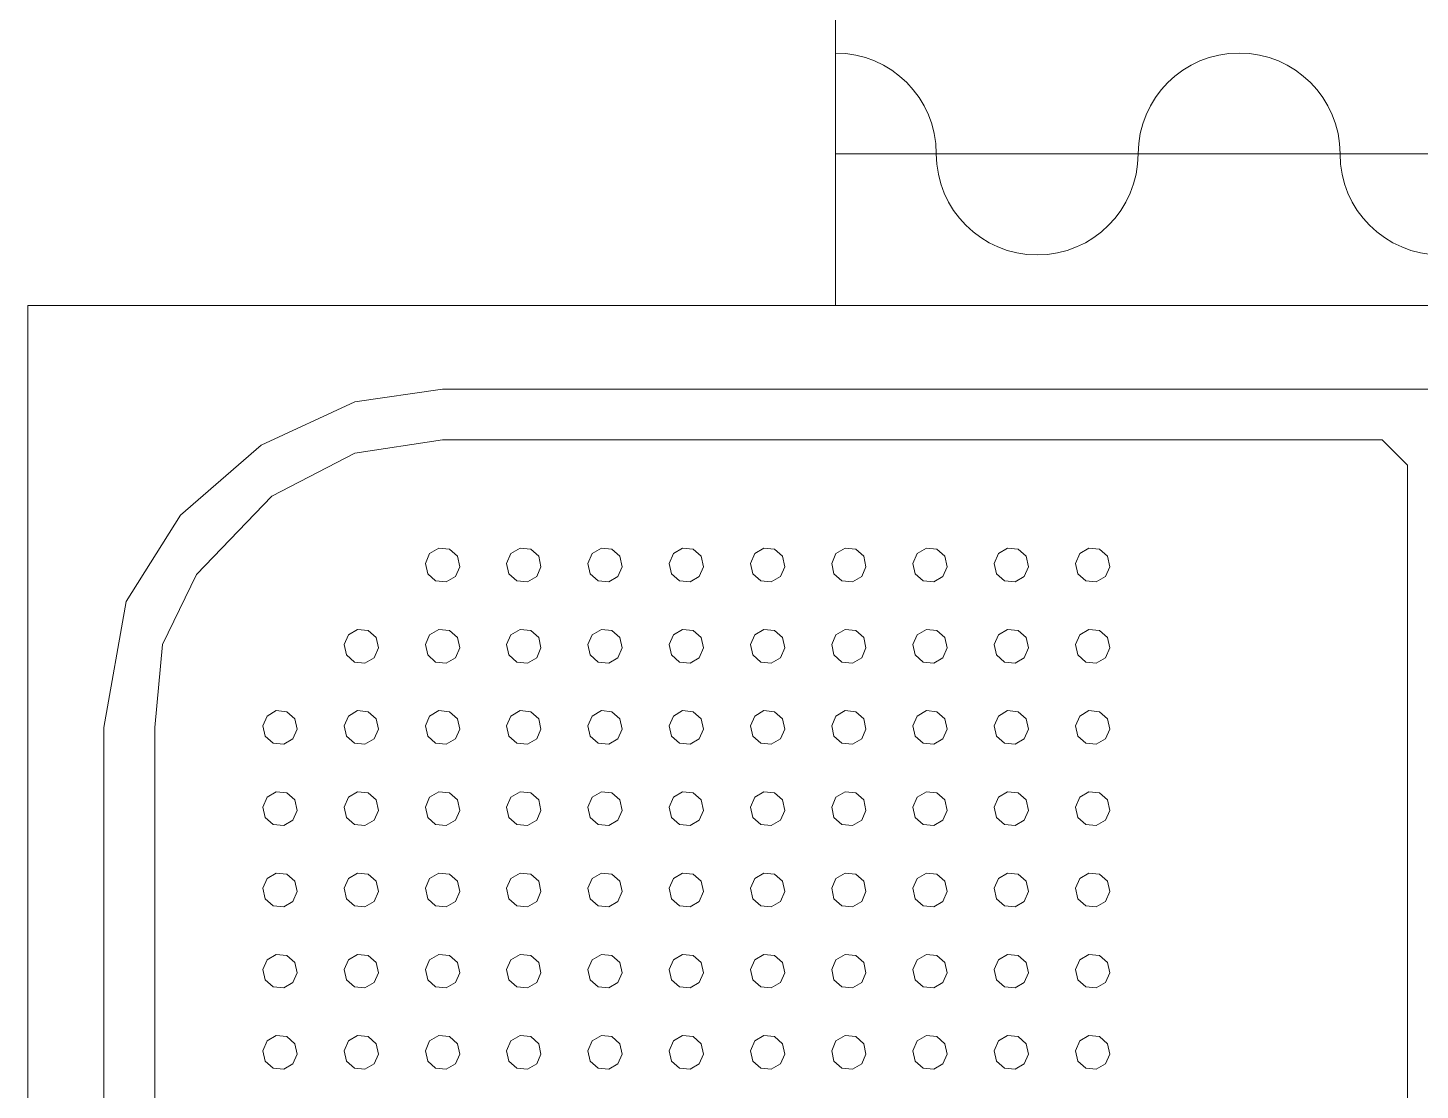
# Model space of a CAD drawing. Header units: millimetres. Extents: x -32 to 1412, y -324 to 2887.
# Drawn here: x 1035.191 to 1035.881, y 2053.57 to 2054.097 of the extents above; entities that cross this region are included whole.
import ezdxf

# ---------------------------------------------------------------- set-up
doc = ezdxf.new("R2010")
doc.units = ezdxf.units.MM
doc.header["$LTSCALE"] = 0.5
doc.layers.add('arquitetura', color=252, linetype='CONTINUOUS', lineweight=5)

msp = doc.modelspace()

# ---------------------------------------------------------------- linework, layer by layer
at = {"layer": 'arquitetura', "color": 252}
for p, q in [((1035.59123, 2054.10913), (1035.59123, 2053.95913)), ((1035.59123, 2054.03413), (1036.19123, 2054.03413)), ((1035.19123, 2053.95913), (1035.19123, 2053.20913)), ((1035.19123, 2053.95913), (1035.59123, 2053.95913)), ((1035.94123, 2053.95913), (1035.19123, 2053.95913)), ((1035.19123, 2053.95913), (1035.19123, 2053.20913)), ((1035.39666, 2053.91767), (1035.35323, 2053.9113)), ((1035.8872, 2053.91767), (1035.39666, 2053.91767)), ((1035.35323, 2053.9113), (1035.30687, 2053.88992)), ((1035.39666, 2053.89251), (1035.35323, 2053.88589)), ((1035.86204, 2053.89251), (1035.39666, 2053.89251)), ((1035.87462, 2053.87994), (1035.86204, 2053.89251)), ((1035.30687, 2053.88992), (1035.26692, 2053.85516)), ((1035.35323, 2053.88589), (1035.31212, 2053.86451)), ((1035.87462, 2053.54225), (1035.87462, 2053.87994)), ((1035.31212, 2053.86451), (1035.27473, 2053.82571)), ((1035.26692, 2053.85516), (1035.2399, 2053.81242)), ((1035.39482, 2053.8388), (1035.39027, 2053.83613)), ((1035.40007, 2053.83829), (1035.39482, 2053.8388)), ((1035.40402, 2053.83479), (1035.40007, 2053.83829)), ((1035.43507, 2053.8388), (1035.43052, 2053.83613)), ((1035.44032, 2053.83829), (1035.43507, 2053.8388)), ((1035.44427, 2053.83479), (1035.44032, 2053.83829)), ((1035.47532, 2053.8388), (1035.47077, 2053.83613)), ((1035.48057, 2053.83829), (1035.47532, 2053.8388)), ((1035.48452, 2053.83479), (1035.48057, 2053.83829)), ((1035.51557, 2053.8388), (1035.51102, 2053.83613)), ((1035.52082, 2053.83829), (1035.51557, 2053.8388)), ((1035.52476, 2053.83479), (1035.52082, 2053.83829)), ((1035.55582, 2053.8388), (1035.55127, 2053.83613)), ((1035.56107, 2053.83829), (1035.55582, 2053.8388)), ((1035.56501, 2053.83479), (1035.56107, 2053.83829)), ((1035.59607, 2053.8388), (1035.59152, 2053.83613)), ((1035.60132, 2053.83829), (1035.59607, 2053.8388)), ((1035.60526, 2053.83479), (1035.60132, 2053.83829)), ((1035.63631, 2053.8388), (1035.63177, 2053.83613)), ((1035.64157, 2053.83829), (1035.63631, 2053.8388)), ((1035.64551, 2053.83479), (1035.64157, 2053.83829)), ((1035.67656, 2053.8388), (1035.67202, 2053.83613)), ((1035.68181, 2053.83829), (1035.67656, 2053.8388)), ((1035.68576, 2053.83479), (1035.68181, 2053.83829)), ((1035.71681, 2053.8388), (1035.71226, 2053.83613)), ((1035.72206, 2053.83829), (1035.71681, 2053.8388)), ((1035.72601, 2053.83479), (1035.72206, 2053.83829)), ((1035.39027, 2053.83613), (1035.38816, 2053.83129)), ((1035.38816, 2053.83129), (1035.3893, 2053.82614)), ((1035.40515, 2053.82964), (1035.40402, 2053.83479)), ((1035.43052, 2053.83613), (1035.42841, 2053.83129)), ((1035.42841, 2053.83129), (1035.42955, 2053.82614)), ((1035.4454, 2053.82964), (1035.44427, 2053.83479)), ((1035.47077, 2053.83613), (1035.46866, 2053.83129)), ((1035.46866, 2053.83129), (1035.46979, 2053.82614)), ((1035.48565, 2053.82964), (1035.48452, 2053.83479)), ((1035.51102, 2053.83613), (1035.50891, 2053.83129)), ((1035.50891, 2053.83129), (1035.51004, 2053.82614)), ((1035.5259, 2053.82964), (1035.52476, 2053.83479)), ((1035.55127, 2053.83613), (1035.54916, 2053.83129)), ((1035.54916, 2053.83129), (1035.55029, 2053.82614)), ((1035.56615, 2053.82964), (1035.56501, 2053.83479)), ((1035.59152, 2053.83613), (1035.58941, 2053.83129)), ((1035.58941, 2053.83129), (1035.59054, 2053.82614)), ((1035.6064, 2053.82964), (1035.60526, 2053.83479)), ((1035.63177, 2053.83613), (1035.62966, 2053.83129)), ((1035.62966, 2053.83129), (1035.63079, 2053.82614)), ((1035.64665, 2053.82964), (1035.64551, 2053.83479)), ((1035.67202, 2053.83613), (1035.66991, 2053.83129)), ((1035.66991, 2053.83129), (1035.67104, 2053.82614)), ((1035.6869, 2053.82964), (1035.68576, 2053.83479)), ((1035.71226, 2053.83613), (1035.71016, 2053.83129)), ((1035.71016, 2053.83129), (1035.71129, 2053.82614)), ((1035.72715, 2053.82964), (1035.72601, 2053.83479)), ((1035.27473, 2053.82571), (1035.25795, 2053.79104)), ((1035.3893, 2053.82614), (1035.39324, 2053.82264)), ((1035.39849, 2053.82213), (1035.40304, 2053.8248)), ((1035.40304, 2053.8248), (1035.40515, 2053.82964)), ((1035.42955, 2053.82614), (1035.43349, 2053.82264)), ((1035.43874, 2053.82213), (1035.44329, 2053.8248)), ((1035.44329, 2053.8248), (1035.4454, 2053.82964)), ((1035.46979, 2053.82614), (1035.47374, 2053.82264)), ((1035.47899, 2053.82213), (1035.48354, 2053.8248)), ((1035.48354, 2053.8248), (1035.48565, 2053.82964)), ((1035.51004, 2053.82614), (1035.51399, 2053.82264)), ((1035.51924, 2053.82213), (1035.52379, 2053.8248)), ((1035.52379, 2053.8248), (1035.5259, 2053.82964)), ((1035.55029, 2053.82614), (1035.55424, 2053.82264)), ((1035.55949, 2053.82213), (1035.56404, 2053.8248)), ((1035.56404, 2053.8248), (1035.56615, 2053.82964)), ((1035.59054, 2053.82614), (1035.59449, 2053.82264)), ((1035.59974, 2053.82213), (1035.60429, 2053.8248)), ((1035.60429, 2053.8248), (1035.6064, 2053.82964)), ((1035.63079, 2053.82614), (1035.63474, 2053.82264)), ((1035.63999, 2053.82213), (1035.64454, 2053.8248)), ((1035.64454, 2053.8248), (1035.64665, 2053.82964)), ((1035.67104, 2053.82614), (1035.67499, 2053.82264)), ((1035.68024, 2053.82213), (1035.68479, 2053.8248)), ((1035.68479, 2053.8248), (1035.6869, 2053.82964)), ((1035.71129, 2053.82614), (1035.71524, 2053.82264)), ((1035.72049, 2053.82213), (1035.72504, 2053.8248)), ((1035.72504, 2053.8248), (1035.72715, 2053.82964)), ((1035.39324, 2053.82264), (1035.39849, 2053.82213)), ((1035.43349, 2053.82264), (1035.43874, 2053.82213)), ((1035.47374, 2053.82264), (1035.47899, 2053.82213)), ((1035.51399, 2053.82264), (1035.51924, 2053.82213)), ((1035.55424, 2053.82264), (1035.55949, 2053.82213)), ((1035.59449, 2053.82264), (1035.59974, 2053.82213)), ((1035.63474, 2053.82264), (1035.63999, 2053.82213)), ((1035.67499, 2053.82264), (1035.68024, 2053.82213)), ((1035.71524, 2053.82264), (1035.72049, 2053.82213)), ((1035.2399, 2053.81242), (1035.22895, 2053.74996)), ((1035.35002, 2053.79588), (1035.34791, 2053.79104)), ((1035.35457, 2053.79855), (1035.35002, 2053.79588)), ((1035.35982, 2053.79804), (1035.35457, 2053.79855)), ((1035.36377, 2053.79454), (1035.35982, 2053.79804)), ((1035.39027, 2053.79588), (1035.38816, 2053.79104)), ((1035.39482, 2053.79855), (1035.39027, 2053.79588)), ((1035.40007, 2053.79804), (1035.39482, 2053.79855)), ((1035.40402, 2053.79454), (1035.40007, 2053.79804)), ((1035.43052, 2053.79588), (1035.42841, 2053.79104)), ((1035.43507, 2053.79855), (1035.43052, 2053.79588)), ((1035.44032, 2053.79804), (1035.43507, 2053.79855)), ((1035.44427, 2053.79454), (1035.44032, 2053.79804)), ((1035.47077, 2053.79588), (1035.46866, 2053.79104)), ((1035.47532, 2053.79855), (1035.47077, 2053.79588)), ((1035.48057, 2053.79804), (1035.47532, 2053.79855)), ((1035.48452, 2053.79454), (1035.48057, 2053.79804)), ((1035.51102, 2053.79588), (1035.50891, 2053.79104)), ((1035.51557, 2053.79855), (1035.51102, 2053.79588)), ((1035.52082, 2053.79804), (1035.51557, 2053.79855)), ((1035.52476, 2053.79454), (1035.52082, 2053.79804)), ((1035.55127, 2053.79588), (1035.54916, 2053.79104)), ((1035.55582, 2053.79855), (1035.55127, 2053.79588)), ((1035.56107, 2053.79804), (1035.55582, 2053.79855)), ((1035.56501, 2053.79454), (1035.56107, 2053.79804)), ((1035.59152, 2053.79588), (1035.58941, 2053.79104)), ((1035.59607, 2053.79855), (1035.59152, 2053.79588)), ((1035.60132, 2053.79804), (1035.59607, 2053.79855)), ((1035.60526, 2053.79454), (1035.60132, 2053.79804)), ((1035.63177, 2053.79588), (1035.62966, 2053.79104)), ((1035.63631, 2053.79855), (1035.63177, 2053.79588)), ((1035.64157, 2053.79804), (1035.63631, 2053.79855)), ((1035.64551, 2053.79454), (1035.64157, 2053.79804)), ((1035.67202, 2053.79588), (1035.66991, 2053.79104)), ((1035.67656, 2053.79855), (1035.67202, 2053.79588)), ((1035.68181, 2053.79804), (1035.67656, 2053.79855)), ((1035.68576, 2053.79454), (1035.68181, 2053.79804)), ((1035.71226, 2053.79588), (1035.71016, 2053.79104)), ((1035.71681, 2053.79855), (1035.71226, 2053.79588)), ((1035.72206, 2053.79804), (1035.71681, 2053.79855)), ((1035.72601, 2053.79454), (1035.72206, 2053.79804)), ((1035.25795, 2053.79104), (1035.25411, 2053.74996)), ((1035.34791, 2053.79104), (1035.34905, 2053.78589)), ((1035.36279, 2053.78455), (1035.3649, 2053.78939)), ((1035.3649, 2053.78939), (1035.36377, 2053.79454)), ((1035.38816, 2053.79104), (1035.3893, 2053.78589)), ((1035.40304, 2053.78455), (1035.40515, 2053.78939)), ((1035.40515, 2053.78939), (1035.40402, 2053.79454)), ((1035.42841, 2053.79104), (1035.42955, 2053.78589)), ((1035.44329, 2053.78455), (1035.4454, 2053.78939)), ((1035.4454, 2053.78939), (1035.44427, 2053.79454)), ((1035.46866, 2053.79104), (1035.46979, 2053.78589)), ((1035.48354, 2053.78455), (1035.48565, 2053.78939)), ((1035.48565, 2053.78939), (1035.48452, 2053.79454)), ((1035.50891, 2053.79104), (1035.51004, 2053.78589)), ((1035.52379, 2053.78455), (1035.5259, 2053.78939)), ((1035.5259, 2053.78939), (1035.52476, 2053.79454)), ((1035.54916, 2053.79104), (1035.55029, 2053.78589)), ((1035.56404, 2053.78455), (1035.56615, 2053.78939)), ((1035.56615, 2053.78939), (1035.56501, 2053.79454)), ((1035.58941, 2053.79104), (1035.59054, 2053.78589)), ((1035.60429, 2053.78455), (1035.6064, 2053.78939)), ((1035.6064, 2053.78939), (1035.60526, 2053.79454)), ((1035.62966, 2053.79104), (1035.63079, 2053.78589)), ((1035.64454, 2053.78455), (1035.64665, 2053.78939)), ((1035.64665, 2053.78939), (1035.64551, 2053.79454)), ((1035.66991, 2053.79104), (1035.67104, 2053.78589)), ((1035.68479, 2053.78455), (1035.6869, 2053.78939)), ((1035.6869, 2053.78939), (1035.68576, 2053.79454)), ((1035.71016, 2053.79104), (1035.71129, 2053.78589)), ((1035.72504, 2053.78455), (1035.72715, 2053.78939)), ((1035.72715, 2053.78939), (1035.72601, 2053.79454)), ((1035.34905, 2053.78589), (1035.35299, 2053.78239)), ((1035.35299, 2053.78239), (1035.35824, 2053.78188)), ((1035.35824, 2053.78188), (1035.36279, 2053.78455)), ((1035.3893, 2053.78589), (1035.39324, 2053.78239)), ((1035.39324, 2053.78239), (1035.39849, 2053.78188)), ((1035.39849, 2053.78188), (1035.40304, 2053.78455)), ((1035.42955, 2053.78589), (1035.43349, 2053.78239)), ((1035.43349, 2053.78239), (1035.43874, 2053.78188)), ((1035.43874, 2053.78188), (1035.44329, 2053.78455)), ((1035.46979, 2053.78589), (1035.47374, 2053.78239)), ((1035.47374, 2053.78239), (1035.47899, 2053.78188)), ((1035.47899, 2053.78188), (1035.48354, 2053.78455)), ((1035.51004, 2053.78589), (1035.51399, 2053.78239)), ((1035.51399, 2053.78239), (1035.51924, 2053.78188)), ((1035.51924, 2053.78188), (1035.52379, 2053.78455)), ((1035.55029, 2053.78589), (1035.55424, 2053.78239)), ((1035.55424, 2053.78239), (1035.55949, 2053.78188)), ((1035.55949, 2053.78188), (1035.56404, 2053.78455)), ((1035.59054, 2053.78589), (1035.59449, 2053.78239)), ((1035.59449, 2053.78239), (1035.59974, 2053.78188)), ((1035.59974, 2053.78188), (1035.60429, 2053.78455)), ((1035.63079, 2053.78589), (1035.63474, 2053.78239)), ((1035.63474, 2053.78239), (1035.63999, 2053.78188)), ((1035.63999, 2053.78188), (1035.64454, 2053.78455)), ((1035.67104, 2053.78589), (1035.67499, 2053.78239)), ((1035.67499, 2053.78239), (1035.68024, 2053.78188)), ((1035.68024, 2053.78188), (1035.68479, 2053.78455)), ((1035.71129, 2053.78589), (1035.71524, 2053.78239)), ((1035.71524, 2053.78239), (1035.72049, 2053.78188)), ((1035.72049, 2053.78188), (1035.72504, 2053.78455)), ((1035.30977, 2053.75563), (1035.30766, 2053.75079)), ((1035.31432, 2053.7583), (1035.30977, 2053.75563)), ((1035.31957, 2053.75779), (1035.31432, 2053.7583)), ((1035.32352, 2053.75429), (1035.31957, 2053.75779)), ((1035.35002, 2053.75563), (1035.34791, 2053.75079)), ((1035.35457, 2053.7583), (1035.35002, 2053.75563)), ((1035.35982, 2053.75779), (1035.35457, 2053.7583)), ((1035.36377, 2053.75429), (1035.35982, 2053.75779)), ((1035.39027, 2053.75563), (1035.38816, 2053.75079)), ((1035.39482, 2053.7583), (1035.39027, 2053.75563)), ((1035.40007, 2053.75779), (1035.39482, 2053.7583)), ((1035.40402, 2053.75429), (1035.40007, 2053.75779)), ((1035.43052, 2053.75563), (1035.42841, 2053.75079)), ((1035.43507, 2053.7583), (1035.43052, 2053.75563)), ((1035.44032, 2053.75779), (1035.43507, 2053.7583)), ((1035.44427, 2053.75429), (1035.44032, 2053.75779)), ((1035.47077, 2053.75563), (1035.46866, 2053.75079)), ((1035.47532, 2053.7583), (1035.47077, 2053.75563)), ((1035.48057, 2053.75779), (1035.47532, 2053.7583)), ((1035.48452, 2053.75429), (1035.48057, 2053.75779)), ((1035.51102, 2053.75563), (1035.50891, 2053.75079)), ((1035.51557, 2053.7583), (1035.51102, 2053.75563)), ((1035.52082, 2053.75779), (1035.51557, 2053.7583)), ((1035.52476, 2053.75429), (1035.52082, 2053.75779)), ((1035.55127, 2053.75563), (1035.54916, 2053.75079)), ((1035.55582, 2053.7583), (1035.55127, 2053.75563)), ((1035.56107, 2053.75779), (1035.55582, 2053.7583)), ((1035.56501, 2053.75429), (1035.56107, 2053.75779)), ((1035.59152, 2053.75563), (1035.58941, 2053.75079)), ((1035.59607, 2053.7583), (1035.59152, 2053.75563)), ((1035.60132, 2053.75779), (1035.59607, 2053.7583)), ((1035.60526, 2053.75429), (1035.60132, 2053.75779)), ((1035.63177, 2053.75563), (1035.62966, 2053.75079)), ((1035.63631, 2053.7583), (1035.63177, 2053.75563)), ((1035.64157, 2053.75779), (1035.63631, 2053.7583)), ((1035.64551, 2053.75429), (1035.64157, 2053.75779)), ((1035.67202, 2053.75563), (1035.66991, 2053.75079)), ((1035.67656, 2053.7583), (1035.67202, 2053.75563)), ((1035.68181, 2053.75779), (1035.67656, 2053.7583)), ((1035.68576, 2053.75429), (1035.68181, 2053.75779)), ((1035.71226, 2053.75563), (1035.71016, 2053.75079)), ((1035.71681, 2053.7583), (1035.71226, 2053.75563)), ((1035.72206, 2053.75779), (1035.71681, 2053.7583)), ((1035.72601, 2053.75429), (1035.72206, 2053.75779)), ((1035.22895, 2053.74996), (1035.22895, 2053.25942)), ((1035.25411, 2053.74996), (1035.25411, 2053.28458)), ((1035.30766, 2053.75079), (1035.3088, 2053.74564)), ((1035.32254, 2053.7443), (1035.32465, 2053.74914)), ((1035.32465, 2053.74914), (1035.32352, 2053.75429)), ((1035.34791, 2053.75079), (1035.34905, 2053.74564)), ((1035.36279, 2053.7443), (1035.3649, 2053.74914)), ((1035.3649, 2053.74914), (1035.36377, 2053.75429)), ((1035.38816, 2053.75079), (1035.3893, 2053.74564)), ((1035.40304, 2053.7443), (1035.40515, 2053.74914)), ((1035.40515, 2053.74914), (1035.40402, 2053.75429)), ((1035.42841, 2053.75079), (1035.42955, 2053.74564)), ((1035.44329, 2053.7443), (1035.4454, 2053.74914)), ((1035.4454, 2053.74914), (1035.44427, 2053.75429)), ((1035.46866, 2053.75079), (1035.46979, 2053.74564)), ((1035.48354, 2053.7443), (1035.48565, 2053.74914)), ((1035.48565, 2053.74914), (1035.48452, 2053.75429)), ((1035.50891, 2053.75079), (1035.51004, 2053.74564)), ((1035.52379, 2053.7443), (1035.5259, 2053.74914)), ((1035.5259, 2053.74914), (1035.52476, 2053.75429)), ((1035.54916, 2053.75079), (1035.55029, 2053.74564)), ((1035.56404, 2053.7443), (1035.56615, 2053.74914)), ((1035.56615, 2053.74914), (1035.56501, 2053.75429)), ((1035.58941, 2053.75079), (1035.59054, 2053.74564)), ((1035.60429, 2053.7443), (1035.6064, 2053.74914)), ((1035.6064, 2053.74914), (1035.60526, 2053.75429)), ((1035.62966, 2053.75079), (1035.63079, 2053.74564)), ((1035.64454, 2053.7443), (1035.64665, 2053.74914)), ((1035.64665, 2053.74914), (1035.64551, 2053.75429)), ((1035.66991, 2053.75079), (1035.67104, 2053.74564)), ((1035.68479, 2053.7443), (1035.6869, 2053.74914)), ((1035.6869, 2053.74914), (1035.68576, 2053.75429)), ((1035.71016, 2053.75079), (1035.71129, 2053.74564)), ((1035.72504, 2053.7443), (1035.72715, 2053.74914)), ((1035.72715, 2053.74914), (1035.72601, 2053.75429)), ((1035.3088, 2053.74564), (1035.31274, 2053.74214)), ((1035.31274, 2053.74214), (1035.318, 2053.74163)), ((1035.318, 2053.74163), (1035.32254, 2053.7443)), ((1035.34905, 2053.74564), (1035.35299, 2053.74214)), ((1035.35299, 2053.74214), (1035.35824, 2053.74163)), ((1035.35824, 2053.74163), (1035.36279, 2053.7443)), ((1035.3893, 2053.74564), (1035.39324, 2053.74214)), ((1035.39324, 2053.74214), (1035.39849, 2053.74163)), ((1035.39849, 2053.74163), (1035.40304, 2053.7443)), ((1035.42955, 2053.74564), (1035.43349, 2053.74214)), ((1035.43349, 2053.74214), (1035.43874, 2053.74163)), ((1035.43874, 2053.74163), (1035.44329, 2053.7443)), ((1035.46979, 2053.74564), (1035.47374, 2053.74214)), ((1035.47374, 2053.74214), (1035.47899, 2053.74163)), ((1035.47899, 2053.74163), (1035.48354, 2053.7443)), ((1035.51004, 2053.74564), (1035.51399, 2053.74214)), ((1035.51399, 2053.74214), (1035.51924, 2053.74163)), ((1035.51924, 2053.74163), (1035.52379, 2053.7443)), ((1035.55029, 2053.74564), (1035.55424, 2053.74214)), ((1035.55424, 2053.74214), (1035.55949, 2053.74163)), ((1035.55949, 2053.74163), (1035.56404, 2053.7443)), ((1035.59054, 2053.74564), (1035.59449, 2053.74214)), ((1035.59449, 2053.74214), (1035.59974, 2053.74163)), ((1035.59974, 2053.74163), (1035.60429, 2053.7443)), ((1035.63079, 2053.74564), (1035.63474, 2053.74214)), ((1035.63474, 2053.74214), (1035.63999, 2053.74163)), ((1035.63999, 2053.74163), (1035.64454, 2053.7443)), ((1035.67104, 2053.74564), (1035.67499, 2053.74214)), ((1035.67499, 2053.74214), (1035.68024, 2053.74163)), ((1035.68024, 2053.74163), (1035.68479, 2053.7443)), ((1035.71129, 2053.74564), (1035.71524, 2053.74214)), ((1035.71524, 2053.74214), (1035.72049, 2053.74163)), ((1035.72049, 2053.74163), (1035.72504, 2053.7443)), ((1035.30977, 2053.71538), (1035.30766, 2053.71054)), ((1035.31432, 2053.71805), (1035.30977, 2053.71538)), ((1035.31957, 2053.71754), (1035.31432, 2053.71805)), ((1035.32352, 2053.71404), (1035.31957, 2053.71754)), ((1035.32465, 2053.70889), (1035.32352, 2053.71404)), ((1035.35002, 2053.71538), (1035.34791, 2053.71054)), ((1035.35457, 2053.71805), (1035.35002, 2053.71538)), ((1035.35982, 2053.71754), (1035.35457, 2053.71805)), ((1035.36377, 2053.71404), (1035.35982, 2053.71754)), ((1035.3649, 2053.70889), (1035.36377, 2053.71404)), ((1035.39027, 2053.71538), (1035.38816, 2053.71054)), ((1035.39482, 2053.71805), (1035.39027, 2053.71538)), ((1035.40007, 2053.71754), (1035.39482, 2053.71805)), ((1035.40402, 2053.71404), (1035.40007, 2053.71754)), ((1035.40515, 2053.70889), (1035.40402, 2053.71404)), ((1035.43052, 2053.71538), (1035.42841, 2053.71054)), ((1035.43507, 2053.71805), (1035.43052, 2053.71538)), ((1035.44032, 2053.71754), (1035.43507, 2053.71805)), ((1035.44427, 2053.71404), (1035.44032, 2053.71754)), ((1035.4454, 2053.70889), (1035.44427, 2053.71404)), ((1035.47077, 2053.71538), (1035.46866, 2053.71054)), ((1035.47532, 2053.71805), (1035.47077, 2053.71538)), ((1035.48057, 2053.71754), (1035.47532, 2053.71805)), ((1035.48452, 2053.71404), (1035.48057, 2053.71754)), ((1035.48565, 2053.70889), (1035.48452, 2053.71404)), ((1035.51102, 2053.71538), (1035.50891, 2053.71054)), ((1035.51557, 2053.71805), (1035.51102, 2053.71538)), ((1035.52082, 2053.71754), (1035.51557, 2053.71805)), ((1035.52476, 2053.71404), (1035.52082, 2053.71754)), ((1035.5259, 2053.70889), (1035.52476, 2053.71404)), ((1035.55127, 2053.71538), (1035.54916, 2053.71054)), ((1035.55582, 2053.71805), (1035.55127, 2053.71538)), ((1035.56107, 2053.71754), (1035.55582, 2053.71805)), ((1035.56501, 2053.71404), (1035.56107, 2053.71754)), ((1035.56615, 2053.70889), (1035.56501, 2053.71404)), ((1035.59152, 2053.71538), (1035.58941, 2053.71054)), ((1035.59607, 2053.71805), (1035.59152, 2053.71538)), ((1035.60132, 2053.71754), (1035.59607, 2053.71805)), ((1035.60526, 2053.71404), (1035.60132, 2053.71754)), ((1035.6064, 2053.70889), (1035.60526, 2053.71404)), ((1035.63177, 2053.71538), (1035.62966, 2053.71054)), ((1035.63631, 2053.71805), (1035.63177, 2053.71538)), ((1035.64157, 2053.71754), (1035.63631, 2053.71805)), ((1035.64551, 2053.71404), (1035.64157, 2053.71754)), ((1035.64665, 2053.70889), (1035.64551, 2053.71404)), ((1035.67202, 2053.71538), (1035.66991, 2053.71054)), ((1035.67656, 2053.71805), (1035.67202, 2053.71538)), ((1035.68181, 2053.71754), (1035.67656, 2053.71805)), ((1035.68576, 2053.71404), (1035.68181, 2053.71754)), ((1035.6869, 2053.70889), (1035.68576, 2053.71404)), ((1035.71226, 2053.71538), (1035.71016, 2053.71054)), ((1035.71681, 2053.71805), (1035.71226, 2053.71538)), ((1035.72206, 2053.71754), (1035.71681, 2053.71805)), ((1035.72601, 2053.71404), (1035.72206, 2053.71754)), ((1035.72715, 2053.70889), (1035.72601, 2053.71404)), ((1035.30766, 2053.71054), (1035.3088, 2053.70539)), ((1035.32254, 2053.70405), (1035.32465, 2053.70889)), ((1035.34791, 2053.71054), (1035.34905, 2053.70539)), ((1035.36279, 2053.70405), (1035.3649, 2053.70889)), ((1035.38816, 2053.71054), (1035.3893, 2053.70539)), ((1035.40304, 2053.70405), (1035.40515, 2053.70889)), ((1035.42841, 2053.71054), (1035.42955, 2053.70539)), ((1035.44329, 2053.70405), (1035.4454, 2053.70889)), ((1035.46866, 2053.71054), (1035.46979, 2053.70539)), ((1035.48354, 2053.70405), (1035.48565, 2053.70889)), ((1035.50891, 2053.71054), (1035.51004, 2053.70539)), ((1035.52379, 2053.70405), (1035.5259, 2053.70889)), ((1035.54916, 2053.71054), (1035.55029, 2053.70539)), ((1035.56404, 2053.70405), (1035.56615, 2053.70889)), ((1035.58941, 2053.71054), (1035.59054, 2053.70539)), ((1035.60429, 2053.70405), (1035.6064, 2053.70889)), ((1035.62966, 2053.71054), (1035.63079, 2053.70539)), ((1035.64454, 2053.70405), (1035.64665, 2053.70889)), ((1035.66991, 2053.71054), (1035.67104, 2053.70539)), ((1035.68479, 2053.70405), (1035.6869, 2053.70889)), ((1035.71016, 2053.71054), (1035.71129, 2053.70539)), ((1035.72504, 2053.70405), (1035.72715, 2053.70889)), ((1035.3088, 2053.70539), (1035.31274, 2053.70189)), ((1035.31274, 2053.70189), (1035.318, 2053.70138)), ((1035.318, 2053.70138), (1035.32254, 2053.70405)), ((1035.34905, 2053.70539), (1035.35299, 2053.70189)), ((1035.35299, 2053.70189), (1035.35824, 2053.70138)), ((1035.35824, 2053.70138), (1035.36279, 2053.70405)), ((1035.3893, 2053.70539), (1035.39324, 2053.70189)), ((1035.39324, 2053.70189), (1035.39849, 2053.70138)), ((1035.39849, 2053.70138), (1035.40304, 2053.70405)), ((1035.42955, 2053.70539), (1035.43349, 2053.70189)), ((1035.43349, 2053.70189), (1035.43874, 2053.70138)), ((1035.43874, 2053.70138), (1035.44329, 2053.70405)), ((1035.46979, 2053.70539), (1035.47374, 2053.70189)), ((1035.47374, 2053.70189), (1035.47899, 2053.70138)), ((1035.47899, 2053.70138), (1035.48354, 2053.70405)), ((1035.51004, 2053.70539), (1035.51399, 2053.70189)), ((1035.51399, 2053.70189), (1035.51924, 2053.70138)), ((1035.51924, 2053.70138), (1035.52379, 2053.70405)), ((1035.55029, 2053.70539), (1035.55424, 2053.70189)), ((1035.55424, 2053.70189), (1035.55949, 2053.70138)), ((1035.55949, 2053.70138), (1035.56404, 2053.70405)), ((1035.59054, 2053.70539), (1035.59449, 2053.70189)), ((1035.59449, 2053.70189), (1035.59974, 2053.70138)), ((1035.59974, 2053.70138), (1035.60429, 2053.70405)), ((1035.63079, 2053.70539), (1035.63474, 2053.70189)), ((1035.63474, 2053.70189), (1035.63999, 2053.70138)), ((1035.63999, 2053.70138), (1035.64454, 2053.70405)), ((1035.67104, 2053.70539), (1035.67499, 2053.70189)), ((1035.67499, 2053.70189), (1035.68024, 2053.70138)), ((1035.68024, 2053.70138), (1035.68479, 2053.70405)), ((1035.71129, 2053.70539), (1035.71524, 2053.70189)), ((1035.71524, 2053.70189), (1035.72049, 2053.70138)), ((1035.72049, 2053.70138), (1035.72504, 2053.70405)), ((1035.30977, 2053.67513), (1035.30766, 2053.67029)), ((1035.31432, 2053.6778), (1035.30977, 2053.67513)), ((1035.31957, 2053.67729), (1035.31432, 2053.6778)), ((1035.32352, 2053.67379), (1035.31957, 2053.67729)), ((1035.32465, 2053.66864), (1035.32352, 2053.67379)), ((1035.35002, 2053.67513), (1035.34791, 2053.67029)), ((1035.35457, 2053.6778), (1035.35002, 2053.67513)), ((1035.35982, 2053.67729), (1035.35457, 2053.6778)), ((1035.36377, 2053.67379), (1035.35982, 2053.67729)), ((1035.3649, 2053.66864), (1035.36377, 2053.67379)), ((1035.39027, 2053.67513), (1035.38816, 2053.67029)), ((1035.39482, 2053.6778), (1035.39027, 2053.67513)), ((1035.40007, 2053.67729), (1035.39482, 2053.6778)), ((1035.40402, 2053.67379), (1035.40007, 2053.67729)), ((1035.40515, 2053.66864), (1035.40402, 2053.67379)), ((1035.43052, 2053.67513), (1035.42841, 2053.67029)), ((1035.43507, 2053.6778), (1035.43052, 2053.67513)), ((1035.44032, 2053.67729), (1035.43507, 2053.6778)), ((1035.44427, 2053.67379), (1035.44032, 2053.67729)), ((1035.4454, 2053.66864), (1035.44427, 2053.67379)), ((1035.47077, 2053.67513), (1035.46866, 2053.67029)), ((1035.47532, 2053.6778), (1035.47077, 2053.67513)), ((1035.48057, 2053.67729), (1035.47532, 2053.6778)), ((1035.48452, 2053.67379), (1035.48057, 2053.67729)), ((1035.48565, 2053.66864), (1035.48452, 2053.67379)), ((1035.51102, 2053.67513), (1035.50891, 2053.67029)), ((1035.51557, 2053.6778), (1035.51102, 2053.67513)), ((1035.52082, 2053.67729), (1035.51557, 2053.6778)), ((1035.52476, 2053.67379), (1035.52082, 2053.67729)), ((1035.5259, 2053.66864), (1035.52476, 2053.67379)), ((1035.55127, 2053.67513), (1035.54916, 2053.67029)), ((1035.55582, 2053.6778), (1035.55127, 2053.67513)), ((1035.56107, 2053.67729), (1035.55582, 2053.6778)), ((1035.56501, 2053.67379), (1035.56107, 2053.67729)), ((1035.56615, 2053.66864), (1035.56501, 2053.67379)), ((1035.59152, 2053.67513), (1035.58941, 2053.67029)), ((1035.59607, 2053.6778), (1035.59152, 2053.67513)), ((1035.60132, 2053.67729), (1035.59607, 2053.6778)), ((1035.60526, 2053.67379), (1035.60132, 2053.67729)), ((1035.6064, 2053.66864), (1035.60526, 2053.67379)), ((1035.63177, 2053.67513), (1035.62966, 2053.67029)), ((1035.63631, 2053.6778), (1035.63177, 2053.67513)), ((1035.64157, 2053.67729), (1035.63631, 2053.6778)), ((1035.64551, 2053.67379), (1035.64157, 2053.67729)), ((1035.64665, 2053.66864), (1035.64551, 2053.67379)), ((1035.67202, 2053.67513), (1035.66991, 2053.67029)), ((1035.67656, 2053.6778), (1035.67202, 2053.67513)), ((1035.68181, 2053.67729), (1035.67656, 2053.6778)), ((1035.68576, 2053.67379), (1035.68181, 2053.67729)), ((1035.6869, 2053.66864), (1035.68576, 2053.67379)), ((1035.71226, 2053.67513), (1035.71016, 2053.67029)), ((1035.71681, 2053.6778), (1035.71226, 2053.67513)), ((1035.72206, 2053.67729), (1035.71681, 2053.6778)), ((1035.72601, 2053.67379), (1035.72206, 2053.67729)), ((1035.72715, 2053.66864), (1035.72601, 2053.67379)), ((1035.30766, 2053.67029), (1035.3088, 2053.66514)), ((1035.3088, 2053.66514), (1035.31274, 2053.66164)), ((1035.32254, 2053.6638), (1035.32465, 2053.66864)), ((1035.34791, 2053.67029), (1035.34905, 2053.66514)), ((1035.34905, 2053.66514), (1035.35299, 2053.66164)), ((1035.36279, 2053.6638), (1035.3649, 2053.66864)), ((1035.38816, 2053.67029), (1035.3893, 2053.66514)), ((1035.3893, 2053.66514), (1035.39324, 2053.66164)), ((1035.40304, 2053.6638), (1035.40515, 2053.66864)), ((1035.42841, 2053.67029), (1035.42955, 2053.66514)), ((1035.42955, 2053.66514), (1035.43349, 2053.66164)), ((1035.44329, 2053.6638), (1035.4454, 2053.66864)), ((1035.46866, 2053.67029), (1035.46979, 2053.66514)), ((1035.46979, 2053.66514), (1035.47374, 2053.66164)), ((1035.48354, 2053.6638), (1035.48565, 2053.66864)), ((1035.50891, 2053.67029), (1035.51004, 2053.66514)), ((1035.51004, 2053.66514), (1035.51399, 2053.66164)), ((1035.52379, 2053.6638), (1035.5259, 2053.66864)), ((1035.54916, 2053.67029), (1035.55029, 2053.66514)), ((1035.55029, 2053.66514), (1035.55424, 2053.66164)), ((1035.56404, 2053.6638), (1035.56615, 2053.66864)), ((1035.58941, 2053.67029), (1035.59054, 2053.66514)), ((1035.59054, 2053.66514), (1035.59449, 2053.66164)), ((1035.60429, 2053.6638), (1035.6064, 2053.66864)), ((1035.62966, 2053.67029), (1035.63079, 2053.66514)), ((1035.63079, 2053.66514), (1035.63474, 2053.66164)), ((1035.64454, 2053.6638), (1035.64665, 2053.66864)), ((1035.66991, 2053.67029), (1035.67104, 2053.66514)), ((1035.67104, 2053.66514), (1035.67499, 2053.66164)), ((1035.68479, 2053.6638), (1035.6869, 2053.66864)), ((1035.71016, 2053.67029), (1035.71129, 2053.66514)), ((1035.71129, 2053.66514), (1035.71524, 2053.66164)), ((1035.72504, 2053.6638), (1035.72715, 2053.66864)), ((1035.31274, 2053.66164), (1035.318, 2053.66113)), ((1035.318, 2053.66113), (1035.32254, 2053.6638)), ((1035.35299, 2053.66164), (1035.35824, 2053.66113)), ((1035.35824, 2053.66113), (1035.36279, 2053.6638)), ((1035.39324, 2053.66164), (1035.39849, 2053.66113)), ((1035.39849, 2053.66113), (1035.40304, 2053.6638)), ((1035.43349, 2053.66164), (1035.43874, 2053.66113)), ((1035.43874, 2053.66113), (1035.44329, 2053.6638)), ((1035.47374, 2053.66164), (1035.47899, 2053.66113)), ((1035.47899, 2053.66113), (1035.48354, 2053.6638)), ((1035.51399, 2053.66164), (1035.51924, 2053.66113)), ((1035.51924, 2053.66113), (1035.52379, 2053.6638)), ((1035.55424, 2053.66164), (1035.55949, 2053.66113)), ((1035.55949, 2053.66113), (1035.56404, 2053.6638)), ((1035.59449, 2053.66164), (1035.59974, 2053.66113)), ((1035.59974, 2053.66113), (1035.60429, 2053.6638)), ((1035.63474, 2053.66164), (1035.63999, 2053.66113)), ((1035.63999, 2053.66113), (1035.64454, 2053.6638)), ((1035.67499, 2053.66164), (1035.68024, 2053.66113)), ((1035.68024, 2053.66113), (1035.68479, 2053.6638)), ((1035.71524, 2053.66164), (1035.72049, 2053.66113)), ((1035.72049, 2053.66113), (1035.72504, 2053.6638)), ((1035.31432, 2053.63755), (1035.30977, 2053.63488)), ((1035.31957, 2053.63704), (1035.31432, 2053.63755)), ((1035.35457, 2053.63755), (1035.35002, 2053.63488)), ((1035.35982, 2053.63704), (1035.35457, 2053.63755)), ((1035.39482, 2053.63755), (1035.39027, 2053.63488)), ((1035.40007, 2053.63704), (1035.39482, 2053.63755)), ((1035.43507, 2053.63755), (1035.43052, 2053.63488)), ((1035.44032, 2053.63704), (1035.43507, 2053.63755)), ((1035.47532, 2053.63755), (1035.47077, 2053.63488)), ((1035.48057, 2053.63704), (1035.47532, 2053.63755)), ((1035.51557, 2053.63755), (1035.51102, 2053.63488)), ((1035.52082, 2053.63704), (1035.51557, 2053.63755)), ((1035.55582, 2053.63755), (1035.55127, 2053.63488)), ((1035.56107, 2053.63704), (1035.55582, 2053.63755)), ((1035.59607, 2053.63755), (1035.59152, 2053.63488)), ((1035.60132, 2053.63704), (1035.59607, 2053.63755)), ((1035.63631, 2053.63755), (1035.63177, 2053.63488)), ((1035.64157, 2053.63704), (1035.63631, 2053.63755)), ((1035.67656, 2053.63755), (1035.67202, 2053.63488)), ((1035.68181, 2053.63704), (1035.67656, 2053.63755)), ((1035.71681, 2053.63755), (1035.71226, 2053.63488)), ((1035.72206, 2053.63704), (1035.71681, 2053.63755)), ((1035.30977, 2053.63488), (1035.30766, 2053.63004)), ((1035.32352, 2053.63354), (1035.31957, 2053.63704)), ((1035.32465, 2053.62839), (1035.32352, 2053.63354)), ((1035.35002, 2053.63488), (1035.34791, 2053.63004)), ((1035.36377, 2053.63354), (1035.35982, 2053.63704)), ((1035.3649, 2053.62839), (1035.36377, 2053.63354)), ((1035.39027, 2053.63488), (1035.38816, 2053.63004)), ((1035.40402, 2053.63354), (1035.40007, 2053.63704)), ((1035.40515, 2053.62839), (1035.40402, 2053.63354)), ((1035.43052, 2053.63488), (1035.42841, 2053.63004)), ((1035.44427, 2053.63354), (1035.44032, 2053.63704)), ((1035.4454, 2053.62839), (1035.44427, 2053.63354)), ((1035.47077, 2053.63488), (1035.46866, 2053.63004)), ((1035.48452, 2053.63354), (1035.48057, 2053.63704)), ((1035.48565, 2053.62839), (1035.48452, 2053.63354)), ((1035.51102, 2053.63488), (1035.50891, 2053.63004)), ((1035.52476, 2053.63354), (1035.52082, 2053.63704)), ((1035.5259, 2053.62839), (1035.52476, 2053.63354)), ((1035.55127, 2053.63488), (1035.54916, 2053.63004)), ((1035.56501, 2053.63354), (1035.56107, 2053.63704)), ((1035.56615, 2053.62839), (1035.56501, 2053.63354)), ((1035.59152, 2053.63488), (1035.58941, 2053.63004)), ((1035.60526, 2053.63354), (1035.60132, 2053.63704)), ((1035.6064, 2053.62839), (1035.60526, 2053.63354)), ((1035.63177, 2053.63488), (1035.62966, 2053.63004)), ((1035.64551, 2053.63354), (1035.64157, 2053.63704)), ((1035.64665, 2053.62839), (1035.64551, 2053.63354)), ((1035.67202, 2053.63488), (1035.66991, 2053.63004)), ((1035.68576, 2053.63354), (1035.68181, 2053.63704)), ((1035.6869, 2053.62839), (1035.68576, 2053.63354)), ((1035.71226, 2053.63488), (1035.71016, 2053.63004)), ((1035.72601, 2053.63354), (1035.72206, 2053.63704)), ((1035.72715, 2053.62839), (1035.72601, 2053.63354)), ((1035.30766, 2053.63004), (1035.3088, 2053.62489)), ((1035.3088, 2053.62489), (1035.31274, 2053.62139)), ((1035.318, 2053.62088), (1035.32254, 2053.62355)), ((1035.32254, 2053.62355), (1035.32465, 2053.62839)), ((1035.34791, 2053.63004), (1035.34905, 2053.62489)), ((1035.34905, 2053.62489), (1035.35299, 2053.62139)), ((1035.35824, 2053.62088), (1035.36279, 2053.62355)), ((1035.36279, 2053.62355), (1035.3649, 2053.62839)), ((1035.38816, 2053.63004), (1035.3893, 2053.62489)), ((1035.3893, 2053.62489), (1035.39324, 2053.62139)), ((1035.39849, 2053.62088), (1035.40304, 2053.62355)), ((1035.40304, 2053.62355), (1035.40515, 2053.62839)), ((1035.42841, 2053.63004), (1035.42955, 2053.62489)), ((1035.42955, 2053.62489), (1035.43349, 2053.62139)), ((1035.43874, 2053.62088), (1035.44329, 2053.62355)), ((1035.44329, 2053.62355), (1035.4454, 2053.62839)), ((1035.46866, 2053.63004), (1035.46979, 2053.62489)), ((1035.46979, 2053.62489), (1035.47374, 2053.62139)), ((1035.47899, 2053.62088), (1035.48354, 2053.62355)), ((1035.48354, 2053.62355), (1035.48565, 2053.62839)), ((1035.50891, 2053.63004), (1035.51004, 2053.62489)), ((1035.51004, 2053.62489), (1035.51399, 2053.62139)), ((1035.51924, 2053.62088), (1035.52379, 2053.62355)), ((1035.52379, 2053.62355), (1035.5259, 2053.62839)), ((1035.54916, 2053.63004), (1035.55029, 2053.62489)), ((1035.55029, 2053.62489), (1035.55424, 2053.62139)), ((1035.55949, 2053.62088), (1035.56404, 2053.62355)), ((1035.56404, 2053.62355), (1035.56615, 2053.62839)), ((1035.58941, 2053.63004), (1035.59054, 2053.62489)), ((1035.59054, 2053.62489), (1035.59449, 2053.62139)), ((1035.59974, 2053.62088), (1035.60429, 2053.62355)), ((1035.60429, 2053.62355), (1035.6064, 2053.62839)), ((1035.62966, 2053.63004), (1035.63079, 2053.62489)), ((1035.63079, 2053.62489), (1035.63474, 2053.62139)), ((1035.63999, 2053.62088), (1035.64454, 2053.62355)), ((1035.64454, 2053.62355), (1035.64665, 2053.62839)), ((1035.66991, 2053.63004), (1035.67104, 2053.62489)), ((1035.67104, 2053.62489), (1035.67499, 2053.62139)), ((1035.68024, 2053.62088), (1035.68479, 2053.62355)), ((1035.68479, 2053.62355), (1035.6869, 2053.62839)), ((1035.71016, 2053.63004), (1035.71129, 2053.62489)), ((1035.71129, 2053.62489), (1035.71524, 2053.62139)), ((1035.72049, 2053.62088), (1035.72504, 2053.62355)), ((1035.72504, 2053.62355), (1035.72715, 2053.62839)), ((1035.31274, 2053.62139), (1035.318, 2053.62088)), ((1035.35299, 2053.62139), (1035.35824, 2053.62088)), ((1035.39324, 2053.62139), (1035.39849, 2053.62088)), ((1035.43349, 2053.62139), (1035.43874, 2053.62088)), ((1035.47374, 2053.62139), (1035.47899, 2053.62088)), ((1035.51399, 2053.62139), (1035.51924, 2053.62088)), ((1035.55424, 2053.62139), (1035.55949, 2053.62088)), ((1035.59449, 2053.62139), (1035.59974, 2053.62088)), ((1035.63474, 2053.62139), (1035.63999, 2053.62088)), ((1035.67499, 2053.62139), (1035.68024, 2053.62088)), ((1035.71524, 2053.62139), (1035.72049, 2053.62088)), ((1035.31432, 2053.5973), (1035.30977, 2053.59463)), ((1035.31957, 2053.59679), (1035.31432, 2053.5973)), ((1035.32352, 2053.59329), (1035.31957, 2053.59679)), ((1035.35457, 2053.5973), (1035.35002, 2053.59463)), ((1035.35982, 2053.59679), (1035.35457, 2053.5973)), ((1035.36377, 2053.59329), (1035.35982, 2053.59679)), ((1035.39482, 2053.5973), (1035.39027, 2053.59463)), ((1035.40007, 2053.59679), (1035.39482, 2053.5973)), ((1035.40402, 2053.59329), (1035.40007, 2053.59679)), ((1035.43507, 2053.5973), (1035.43052, 2053.59463)), ((1035.44032, 2053.59679), (1035.43507, 2053.5973)), ((1035.44427, 2053.59329), (1035.44032, 2053.59679)), ((1035.47532, 2053.5973), (1035.47077, 2053.59463)), ((1035.48057, 2053.59679), (1035.47532, 2053.5973)), ((1035.48452, 2053.59329), (1035.48057, 2053.59679)), ((1035.51557, 2053.5973), (1035.51102, 2053.59463)), ((1035.52082, 2053.59679), (1035.51557, 2053.5973)), ((1035.52476, 2053.59329), (1035.52082, 2053.59679)), ((1035.55582, 2053.5973), (1035.55127, 2053.59463)), ((1035.56107, 2053.59679), (1035.55582, 2053.5973)), ((1035.56501, 2053.59329), (1035.56107, 2053.59679)), ((1035.59607, 2053.5973), (1035.59152, 2053.59463)), ((1035.60132, 2053.59679), (1035.59607, 2053.5973)), ((1035.60526, 2053.59329), (1035.60132, 2053.59679)), ((1035.63631, 2053.5973), (1035.63177, 2053.59463)), ((1035.64157, 2053.59679), (1035.63631, 2053.5973)), ((1035.64551, 2053.59329), (1035.64157, 2053.59679)), ((1035.67656, 2053.5973), (1035.67202, 2053.59463)), ((1035.68181, 2053.59679), (1035.67656, 2053.5973)), ((1035.68576, 2053.59329), (1035.68181, 2053.59679)), ((1035.71681, 2053.5973), (1035.71226, 2053.59463)), ((1035.72206, 2053.59679), (1035.71681, 2053.5973)), ((1035.72601, 2053.59329), (1035.72206, 2053.59679)), ((1035.30977, 2053.59463), (1035.30766, 2053.58979)), ((1035.30766, 2053.58979), (1035.3088, 2053.58464)), ((1035.32465, 2053.58814), (1035.32352, 2053.59329)), ((1035.35002, 2053.59463), (1035.34791, 2053.58979)), ((1035.34791, 2053.58979), (1035.34905, 2053.58464)), ((1035.3649, 2053.58814), (1035.36377, 2053.59329)), ((1035.39027, 2053.59463), (1035.38816, 2053.58979)), ((1035.38816, 2053.58979), (1035.3893, 2053.58464)), ((1035.40515, 2053.58814), (1035.40402, 2053.59329)), ((1035.43052, 2053.59463), (1035.42841, 2053.58979)), ((1035.42841, 2053.58979), (1035.42955, 2053.58464)), ((1035.4454, 2053.58814), (1035.44427, 2053.59329)), ((1035.47077, 2053.59463), (1035.46866, 2053.58979)), ((1035.46866, 2053.58979), (1035.46979, 2053.58464)), ((1035.48565, 2053.58814), (1035.48452, 2053.59329)), ((1035.51102, 2053.59463), (1035.50891, 2053.58979)), ((1035.50891, 2053.58979), (1035.51004, 2053.58464)), ((1035.5259, 2053.58814), (1035.52476, 2053.59329)), ((1035.55127, 2053.59463), (1035.54916, 2053.58979)), ((1035.54916, 2053.58979), (1035.55029, 2053.58464)), ((1035.56615, 2053.58814), (1035.56501, 2053.59329)), ((1035.59152, 2053.59463), (1035.58941, 2053.58979)), ((1035.58941, 2053.58979), (1035.59054, 2053.58464)), ((1035.6064, 2053.58814), (1035.60526, 2053.59329)), ((1035.63177, 2053.59463), (1035.62966, 2053.58979)), ((1035.62966, 2053.58979), (1035.63079, 2053.58464)), ((1035.64665, 2053.58814), (1035.64551, 2053.59329)), ((1035.67202, 2053.59463), (1035.66991, 2053.58979)), ((1035.66991, 2053.58979), (1035.67104, 2053.58464)), ((1035.6869, 2053.58814), (1035.68576, 2053.59329)), ((1035.71226, 2053.59463), (1035.71016, 2053.58979)), ((1035.71016, 2053.58979), (1035.71129, 2053.58464)), ((1035.72715, 2053.58814), (1035.72601, 2053.59329)), ((1035.3088, 2053.58464), (1035.31274, 2053.58114)), ((1035.318, 2053.58063), (1035.32254, 2053.5833)), ((1035.32254, 2053.5833), (1035.32465, 2053.58814)), ((1035.34905, 2053.58464), (1035.35299, 2053.58114)), ((1035.35824, 2053.58063), (1035.36279, 2053.5833)), ((1035.36279, 2053.5833), (1035.3649, 2053.58814)), ((1035.3893, 2053.58464), (1035.39324, 2053.58114)), ((1035.39849, 2053.58063), (1035.40304, 2053.5833)), ((1035.40304, 2053.5833), (1035.40515, 2053.58814)), ((1035.42955, 2053.58464), (1035.43349, 2053.58114)), ((1035.43874, 2053.58063), (1035.44329, 2053.5833)), ((1035.44329, 2053.5833), (1035.4454, 2053.58814)), ((1035.46979, 2053.58464), (1035.47374, 2053.58114)), ((1035.47899, 2053.58063), (1035.48354, 2053.5833)), ((1035.48354, 2053.5833), (1035.48565, 2053.58814)), ((1035.51004, 2053.58464), (1035.51399, 2053.58114)), ((1035.51924, 2053.58063), (1035.52379, 2053.5833)), ((1035.52379, 2053.5833), (1035.5259, 2053.58814)), ((1035.55029, 2053.58464), (1035.55424, 2053.58114)), ((1035.55949, 2053.58063), (1035.56404, 2053.5833)), ((1035.56404, 2053.5833), (1035.56615, 2053.58814)), ((1035.59054, 2053.58464), (1035.59449, 2053.58114)), ((1035.59974, 2053.58063), (1035.60429, 2053.5833)), ((1035.60429, 2053.5833), (1035.6064, 2053.58814)), ((1035.63079, 2053.58464), (1035.63474, 2053.58114)), ((1035.63999, 2053.58063), (1035.64454, 2053.5833)), ((1035.64454, 2053.5833), (1035.64665, 2053.58814)), ((1035.67104, 2053.58464), (1035.67499, 2053.58114)), ((1035.68024, 2053.58063), (1035.68479, 2053.5833)), ((1035.68479, 2053.5833), (1035.6869, 2053.58814)), ((1035.71129, 2053.58464), (1035.71524, 2053.58114)), ((1035.72049, 2053.58063), (1035.72504, 2053.5833)), ((1035.72504, 2053.5833), (1035.72715, 2053.58814)), ((1035.31274, 2053.58114), (1035.318, 2053.58063)), ((1035.35299, 2053.58114), (1035.35824, 2053.58063)), ((1035.39324, 2053.58114), (1035.39849, 2053.58063)), ((1035.43349, 2053.58114), (1035.43874, 2053.58063)), ((1035.47374, 2053.58114), (1035.47899, 2053.58063)), ((1035.51399, 2053.58114), (1035.51924, 2053.58063)), ((1035.55424, 2053.58114), (1035.55949, 2053.58063)), ((1035.59449, 2053.58114), (1035.59974, 2053.58063)), ((1035.63474, 2053.58114), (1035.63999, 2053.58063)), ((1035.67499, 2053.58114), (1035.68024, 2053.58063)), ((1035.71524, 2053.58114), (1035.72049, 2053.58063))]:
    msp.add_line(p, q, dxfattribs=at)
for centre, start, end in [((1035.59123, 2054.03413), 0, 90), ((1035.79123, 2054.03413), 0, 180), ((1035.69123, 2054.03413), 180, 0), ((1035.89123, 2054.03413), 180, 0)]:
    msp.add_arc(centre, 0.05, start, end, dxfattribs=at)

doc.saveas('drawing.dxf')
